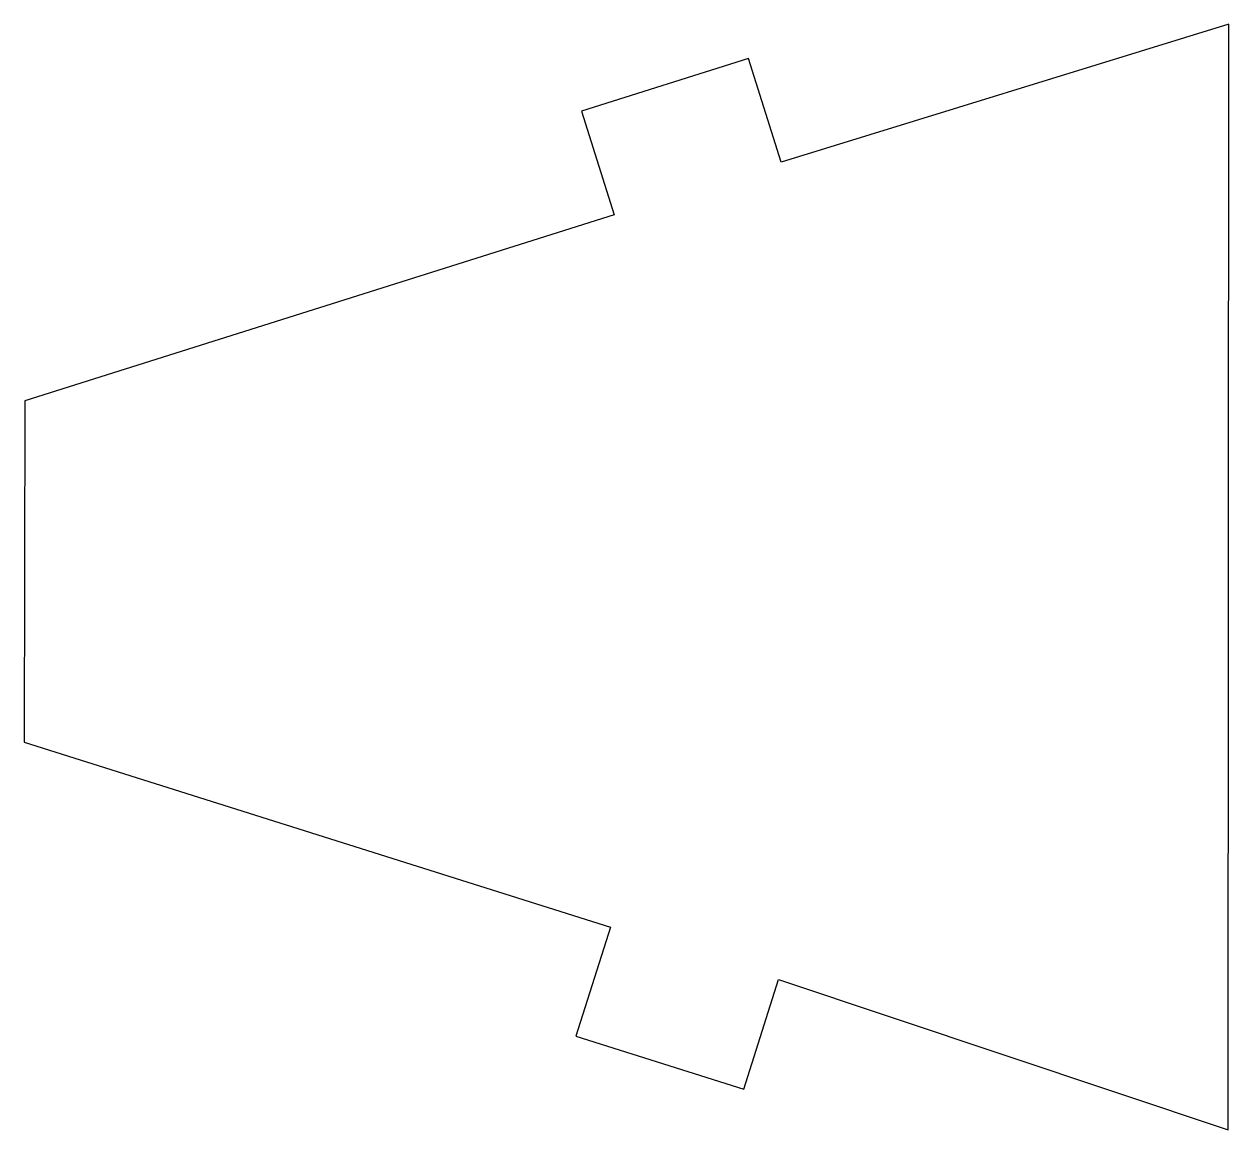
# Model space of a CAD drawing. Header units: millimetres. Extents: x 2728.3 to 2767.5, y 1512.5 to 1548.6.
import ezdxf

# ---------------------------------------------------------------- set-up
doc = ezdxf.new("R2010")
doc.units = ezdxf.units.MM

msp = doc.modelspace()

# ---------------------------------------------------------------- linework, layer by layer
at = {"color": 254, "true_color": 0xcad1ee, "extrusion": (-0.000338397, 0.001098, -0.999999)}
for p, q in [((2767.524, 1548.576, -4.067), (2752.928, 1544.078, -4.067)), ((2767.503, 1512.526, -4.107), (2767.524, 1548.576, -4.067)), ((2751.862, 1547.456, -4.063), (2746.422, 1545.74, -4.063)), ((2752.928, 1544.078, -4.067), (2751.862, 1547.456, -4.063)), ((2746.422, 1545.74, -4.063), (2747.49, 1542.355, -4.067)), ((2747.49, 1542.355, -4.067), (2728.279, 1536.293, -4.068)), ((2728.279, 1536.293, -4.068), (2728.253, 1525.166, -4.08)), ((2728.253, 1525.166, -4.08), (2747.363, 1519.136, -4.093)), ((2747.363, 1519.136, -4.093), (2746.241, 1515.581, -4.096)), ((2751.715, 1513.854, -4.1), (2752.842, 1517.425, -4.097)), ((2752.842, 1517.425, -4.097), (2767.503, 1512.526, -4.107)), ((2746.241, 1515.581, -4.096), (2751.715, 1513.854, -4.1))]:
    msp.add_line(p, q, dxfattribs=at)

doc.saveas('drawing.dxf')
